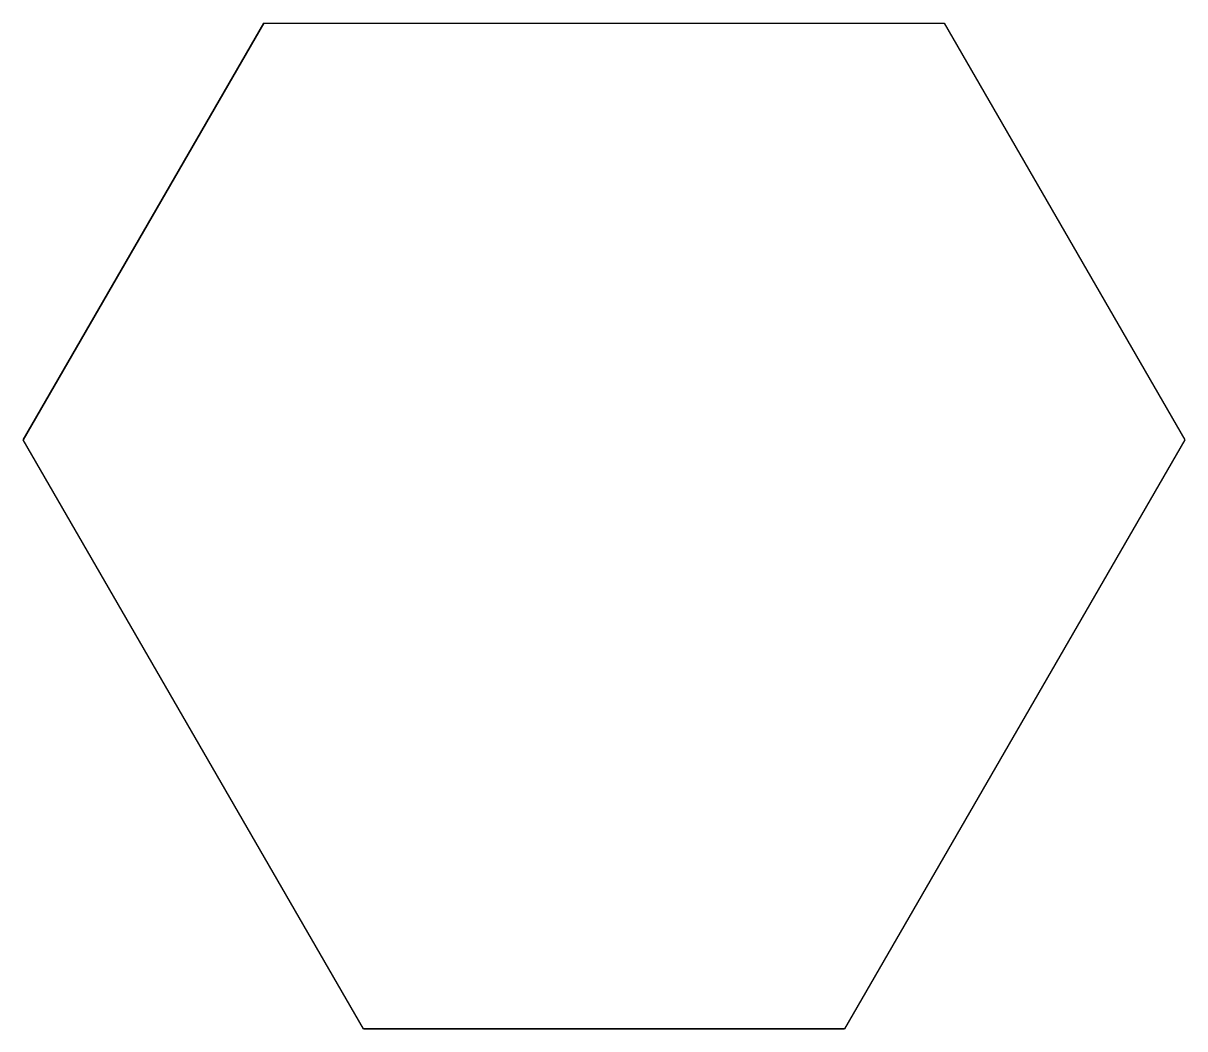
# Model space of a CAD drawing. Header units: inches. Extents: x -0.85 to 0.85, y -0.78 to 0.7.
import ezdxf

# ---------------------------------------------------------------- set-up
doc = ezdxf.new("R2010")
doc.units = ezdxf.units.IN
doc.layers.get('0').update_dxf_attribs({"linetype": 'CONTINUOUS'})

msp = doc.modelspace()

# ---------------------------------------------------------------- linework, layer by layer
for p, q in [((-0.5, 0.697), (-0.8536, 0.0845)), ((-0.5, 0.697), (0.5, 0.697)), ((0.5, 0.697), (0.8536, 0.0845)), ((-0.3536, -0.7815), (-0.8536, 0.0845)), ((0.8536, 0.0845), (0.3536, -0.7815)), ((-0.3536, -0.7815), (0.3536, -0.7815))]:
    msp.add_line(p, q)
msp.add_lwpolyline([(-0.8536, 0.0845), (-0.5, 0.697), (0.5, 0.697), (0.8536, 0.0845), (0.3536, -0.7815), (-0.3536, -0.7815)], close=True)

doc.saveas('drawing.dxf')
